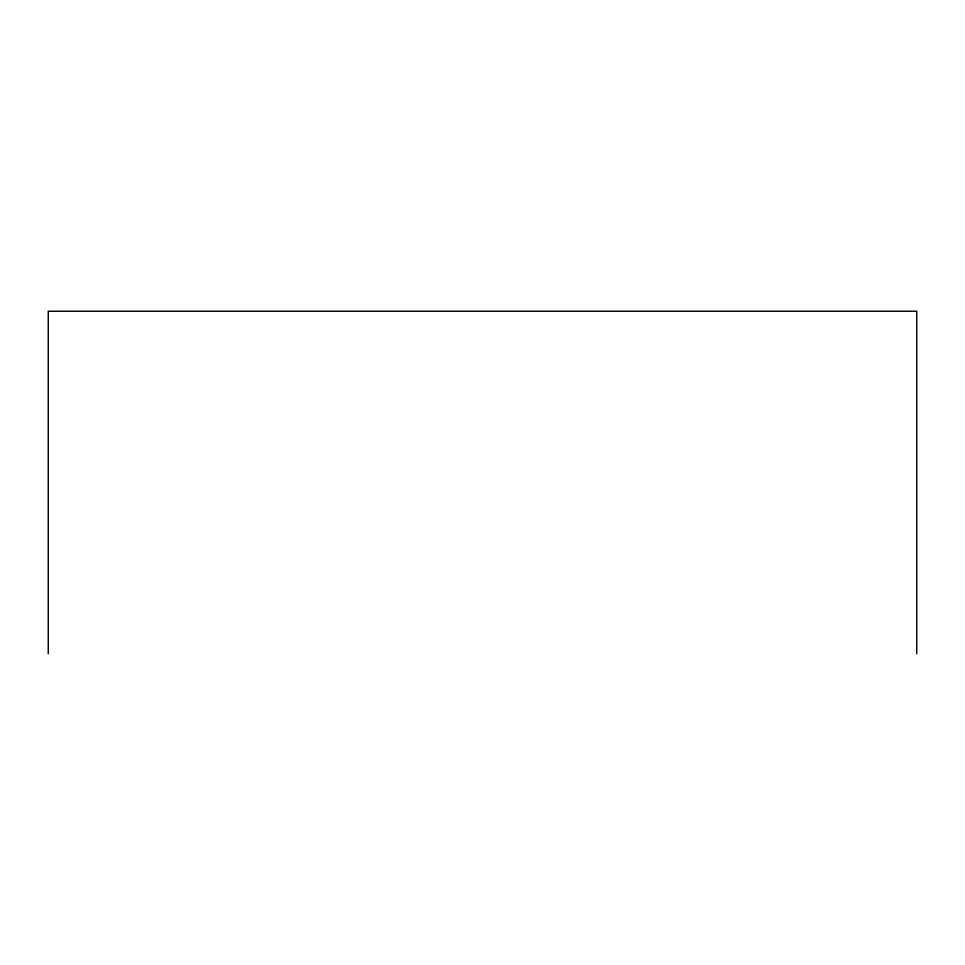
<?xml version="1.0" encoding="UTF-8"?>
<svg xmlns="http://www.w3.org/2000/svg" width="965" height="965" viewBox="0 0 965 965"><rect width="100%" height="100%" fill="white"/><g stroke="black" fill="none" stroke-linecap="round" stroke-linejoin="round"><path stroke-width="1.45" d="M916.75 653.751L916.75 311.249L48.25 311.249L48.25 653.751"/></g></svg>
